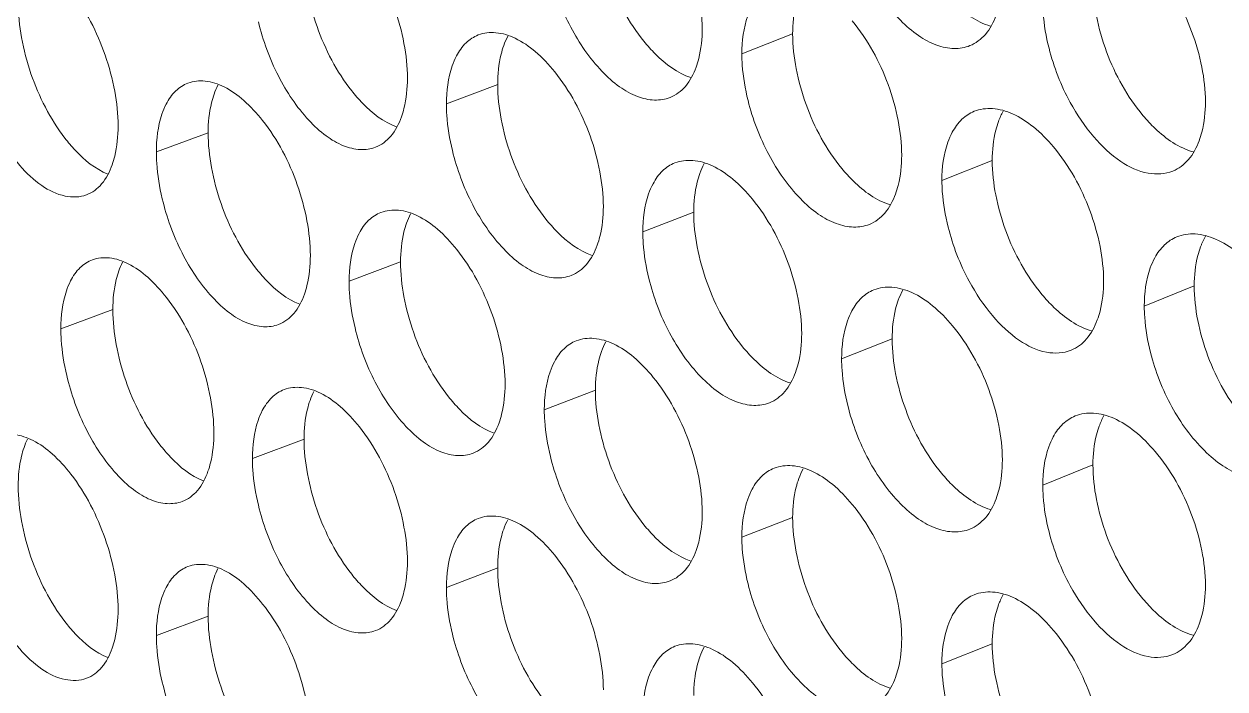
# Model space of a CAD drawing. Header units: millimetres. Extents: x 1177 to 4147, y 93 to 2194.
# Drawn here: x 2525.84 to 2545.42, y 1021.57 to 1032.4 of the extents above; entities that cross this region are included whole.
import ezdxf

# ---------------------------------------------------------------- set-up
doc = ezdxf.new("R2010")
doc.units = ezdxf.units.MM
doc.header["$LTSCALE"] = 0.1
doc.layers.get('0').update_dxf_attribs({"lineweight": 13})
doc.layers.add('标注', color=251, linetype='Continuous', lineweight=9)

# ---------------------------------------------------------------- blocks, each defined once
blk = doc.blocks.new('02')
at = {"layer": '标注'}
for p, q in [((4395.371, 1065.898), (4394.189, 1065.435)), ((4388.503, 1064.724), (4387.309, 1064.27)), ((4388.503, 1064.724), (4387.309, 1064.27)), ((4381.761, 1063.597), (4380.555, 1063.152)), ((4400.018, 1062.957), (4398.846, 1062.489)), ((4393.067, 1061.751), (4391.882, 1061.291)), ((4393.067, 1061.751), (4391.882, 1061.291)), ((4386.242, 1060.593), (4385.043, 1060.142)), ((4404.721, 1060.039), (4403.558, 1059.566)), ((4379.543, 1059.483), (4378.332, 1059.04)), ((4397.688, 1058.8), (4396.511, 1058.335)), ((4397.688, 1058.8), (4396.511, 1058.335)), ((4390.778, 1057.609), (4389.588, 1057.153)), ((4383.995, 1056.468), (4382.792, 1056.019)), ((4402.363, 1055.87), (4401.195, 1055.4)), ((4402.363, 1055.87), (4401.195, 1055.4)), ((4395.371, 1054.648), (4394.189, 1054.185)), ((4388.503, 1053.474), (4387.309, 1053.02)), ((4381.761, 1052.347), (4380.555, 1051.902)), ((4400.018, 1051.707), (4398.846, 1051.239))]:
    blk.add_line(p, q, dxfattribs=at)
for points, knots in [([(4393.265, 1066.027), (4393.265, 1066.297), (4393.201, 1066.857), (4392.899, 1067.944), (4392.483, 1068.717), (4392.126, 1069.157)], [0, 0, 0, 0, 0.239639, 0.496867, 1, 1, 1, 1]), ([(4390.778, 1068.859), (4390.778, 1068.589), (4390.841, 1068.029), (4391.139, 1066.942), (4391.552, 1066.168), (4391.908, 1065.727)], [0, 0, 0, 0, 0.239851, 0.497219, 1, 1, 1, 1]), ([(4396.654, 1068.5), (4396.764, 1068.063), (4397.079, 1067.24), (4397.694, 1066.365), (4398.271, 1065.858), (4398.697, 1065.626), (4399.116, 1065.536), (4399.384, 1065.579), (4399.5, 1065.626)], [0, 0, 0, 0, 0.305092, 0.590325, 0.714405, 0.822131, 0.915528, 1, 1, 1, 1]), ([(4386.401, 1064.868), (4386.401, 1065.138), (4386.339, 1065.699), (4386.043, 1066.786), (4385.635, 1067.562), (4385.283, 1068.005)], [0, 0, 0, 0, 0.239858, 0.497322, 1, 1, 1, 1]), ([(4386.401, 1064.868), (4386.401, 1065.138), (4386.339, 1065.699), (4386.043, 1066.786), (4385.635, 1067.562), (4385.283, 1068.005)], [0, 0, 0, 0, 0.239858, 0.497322, 1, 1, 1, 1]), ([(4383.995, 1067.718), (4383.995, 1067.447), (4384.056, 1066.886), (4384.349, 1065.798), (4384.753, 1065.021), (4385.104, 1064.578)], [0, 0, 0, 0, 0.240069, 0.497672, 1, 1, 1, 1]), ([(4383.995, 1067.718), (4383.995, 1067.447), (4384.056, 1066.886), (4384.349, 1065.798), (4384.753, 1065.021), (4385.104, 1064.578)], [0, 0, 0, 0, 0.240069, 0.497672, 1, 1, 1, 1]), ([(4404.982, 1064.318), (4404.982, 1064.588), (4404.917, 1065.148), (4404.605, 1066.233), (4404.176, 1067), (4403.809, 1067.434)], [0, 0, 0, 0, 0.239276, 0.49611, 1, 1, 1, 1]), ([(4389.73, 1067.317), (4389.837, 1066.881), (4390.144, 1066.06), (4390.745, 1065.181), (4391.31, 1064.669), (4391.727, 1064.433), (4392.138, 1064.336), (4392.402, 1064.376), (4392.516, 1064.42)], [0, 0, 0, 0, 0.306595, 0.592601, 0.716644, 0.823962, 0.916568, 1, 1, 1, 1]), ([(4402.363, 1067.12), (4402.363, 1066.851), (4402.427, 1066.29), (4402.736, 1065.205), (4403.162, 1064.436), (4403.527, 1064.002)], [0, 0, 0, 0, 0.239489, 0.496465, 1, 1, 1, 1]), ([(4379.664, 1063.757), (4379.664, 1064.027), (4379.603, 1064.588), (4379.312, 1065.677), (4378.913, 1066.455), (4378.566, 1066.902)], [0, 0, 0, 0, 0.240077, 0.497775, 1, 1, 1, 1]), ([(4398.838, 1066.926), (4398.925, 1066.821), (4399.245, 1066.471), (4399.652, 1066.176), (4399.979, 1066.08)], [0, 0, 0, 0, 0.285211, 1, 1, 1, 1]), ([(4377.338, 1066.623), (4377.338, 1066.353), (4377.398, 1065.791), (4377.685, 1064.702), (4378.082, 1063.923), (4378.426, 1063.475)], [0, 0, 0, 0, 0.240288, 0.498123, 1, 1, 1, 1]), ([(4394.429, 1066.556), (4394.389, 1066.481), (4394.237, 1066.126), (4394.189, 1065.734), (4394.189, 1065.435)], [0, 0, 0, 0, 0.22205, 1, 1, 1, 1]), ([(4395.513, 1066.801), (4395.489, 1066.735), (4395.401, 1066.442), (4395.371, 1066.133), (4395.371, 1065.898)], [0, 0, 0, 0, 0.229141, 1, 1, 1, 1]), ([(4401.195, 1066.65), (4401.195, 1066.563), (4401.209, 1066.198), (4401.272, 1065.836), (4401.34, 1065.566)], [0, 0, 0, 0, 0.237892, 1, 1, 1, 1]), ([(4399.5, 1065.626), (4399.637, 1065.681), (4399.901, 1065.883), (4400.05, 1066.172), (4400.109, 1066.332)], [0, 0, 0, 0, 0.464648, 1, 1, 1, 1]), ([(4382.93, 1066.183), (4383.035, 1065.747), (4383.336, 1064.927), (4383.922, 1064.045), (4384.475, 1063.529), (4384.884, 1063.288), (4385.287, 1063.186), (4385.546, 1063.221), (4385.658, 1063.263)], [0, 0, 0, 0, 0.308117, 0.594911, 0.718921, 0.825829, 0.917631, 1, 1, 1, 1]), ([(4382.93, 1066.183), (4383.035, 1065.747), (4383.336, 1064.927), (4383.922, 1064.045), (4384.475, 1063.529), (4384.884, 1063.288), (4385.287, 1063.186), (4385.546, 1063.221), (4385.658, 1063.263)], [0, 0, 0, 0, 0.308117, 0.594911, 0.718921, 0.825829, 0.917631, 1, 1, 1, 1]), ([(4393.122, 1065.125), (4393.146, 1065.191), (4393.234, 1065.483), (4393.265, 1065.792), (4393.265, 1066.027)], [0, 0, 0, 0, 0.229076, 1, 1, 1, 1]), ([(4397.91, 1063.077), (4397.91, 1063.347), (4397.846, 1063.907), (4397.54, 1064.993), (4397.119, 1065.764), (4396.757, 1066.201)], [0, 0, 0, 0, 0.239493, 0.496564, 1, 1, 1, 1]), ([(4388.052, 1065.875), (4387.946, 1065.834), (4387.74, 1065.699), (4387.602, 1065.498), (4387.543, 1065.387)], [0, 0, 0, 0, 0.473719, 1, 1, 1, 1]), ([(4388.052, 1065.875), (4387.946, 1065.834), (4387.74, 1065.699), (4387.602, 1065.498), (4387.543, 1065.387)], [0, 0, 0, 0, 0.473719, 1, 1, 1, 1]), ([(4389.831, 1065.018), (4389.694, 1065.187), (4389.417, 1065.483), (4388.952, 1065.807), (4388.485, 1065.956), (4388.181, 1065.924), (4388.052, 1065.875)], [0, 0, 0, 0, 0.31112, 0.578509, 0.803168, 1, 1, 1, 1]), ([(4389.831, 1065.018), (4389.694, 1065.187), (4389.417, 1065.483), (4388.952, 1065.807), (4388.485, 1065.956), (4388.181, 1065.924), (4388.052, 1065.875)], [0, 0, 0, 0, 0.31112, 0.578509, 0.803168, 1, 1, 1, 1]), ([(4391.908, 1065.727), (4391.992, 1065.625), (4392.298, 1065.28), (4392.687, 1064.986), (4393.002, 1064.883)], [0, 0, 0, 0, 0.285023, 1, 1, 1, 1]), ([(4395.371, 1065.898), (4395.371, 1065.628), (4395.434, 1065.067), (4395.736, 1063.981), (4396.155, 1063.209), (4396.515, 1062.771)], [0, 0, 0, 0, 0.239706, 0.496917, 1, 1, 1, 1]), ([(4388.643, 1065.626), (4388.62, 1065.56), (4388.533, 1065.267), (4388.503, 1064.959), (4388.503, 1064.724)], [0, 0, 0, 0, 0.228706, 1, 1, 1, 1]), ([(4388.643, 1065.626), (4388.62, 1065.56), (4388.533, 1065.267), (4388.503, 1064.959), (4388.503, 1064.724)], [0, 0, 0, 0, 0.228706, 1, 1, 1, 1]), ([(4394.189, 1065.435), (4394.189, 1065.348), (4394.203, 1064.983), (4394.265, 1064.621), (4394.332, 1064.35)], [0, 0, 0, 0, 0.237814, 1, 1, 1, 1]), ([(4401.34, 1065.566), (4401.396, 1065.347), (4401.535, 1064.915), (4401.862, 1064.21), (4402.332, 1063.515), (4402.943, 1062.928), (4403.596, 1062.612), (4404.046, 1062.635), (4404.224, 1062.707)], [0, 0, 0, 0, 0.152387, 0.304947, 0.522872, 0.714293, 0.870269, 1, 1, 1, 1]), ([(4387.543, 1065.387), (4387.504, 1065.312), (4387.355, 1064.958), (4387.309, 1064.567), (4387.309, 1064.27)], [0, 0, 0, 0, 0.221445, 1, 1, 1, 1]), ([(4387.543, 1065.387), (4387.504, 1065.312), (4387.355, 1064.958), (4387.309, 1064.567), (4387.309, 1064.27)], [0, 0, 0, 0, 0.221445, 1, 1, 1, 1]), ([(4376.259, 1065.096), (4376.391, 1064.532), (4376.708, 1063.728), (4377.334, 1062.849), (4377.698, 1062.501), (4377.889, 1062.37)], [0, 0, 0, 0, 0.537696, 0.785444, 1, 1, 1, 1]), ([(4386.261, 1063.967), (4386.285, 1064.032), (4386.371, 1064.325), (4386.401, 1064.633), (4386.401, 1064.868)], [0, 0, 0, 0, 0.228642, 1, 1, 1, 1]), ([(4386.261, 1063.967), (4386.285, 1064.032), (4386.371, 1064.325), (4386.401, 1064.633), (4386.401, 1064.868)], [0, 0, 0, 0, 0.228642, 1, 1, 1, 1]), ([(4390.963, 1061.885), (4390.963, 1062.155), (4390.9, 1062.716), (4390.6, 1063.803), (4390.186, 1064.577), (4389.831, 1065.018)], [0, 0, 0, 0, 0.239711, 0.497019, 1, 1, 1, 1]), ([(4390.963, 1061.885), (4390.963, 1062.155), (4390.9, 1062.716), (4390.6, 1063.803), (4390.186, 1064.577), (4389.831, 1065.018)], [0, 0, 0, 0, 0.239711, 0.497019, 1, 1, 1, 1]), ([(4392.516, 1064.42), (4392.653, 1064.473), (4392.917, 1064.675), (4393.064, 1064.965), (4393.122, 1065.125)], [0, 0, 0, 0, 0.462617, 1, 1, 1, 1]), ([(4381.292, 1064.755), (4381.185, 1064.715), (4380.978, 1064.58), (4380.841, 1064.377), (4380.783, 1064.264)], [0, 0, 0, 0, 0.471808, 1, 1, 1, 1]), ([(4383.03, 1063.882), (4382.897, 1064.051), (4382.626, 1064.348), (4382.173, 1064.674), (4381.717, 1064.829), (4381.417, 1064.801), (4381.292, 1064.755)], [0, 0, 0, 0, 0.312757, 0.580674, 0.804664, 1, 1, 1, 1]), ([(4385.104, 1064.578), (4385.183, 1064.477), (4385.477, 1064.138), (4385.846, 1063.845), (4386.149, 1063.735)], [0, 0, 0, 0, 0.284751, 1, 1, 1, 1]), ([(4385.104, 1064.578), (4385.183, 1064.477), (4385.477, 1064.138), (4385.846, 1063.845), (4386.149, 1063.735)], [0, 0, 0, 0, 0.284751, 1, 1, 1, 1]), ([(4388.503, 1064.724), (4388.503, 1064.453), (4388.565, 1063.893), (4388.862, 1062.805), (4389.272, 1062.03), (4389.626, 1061.589)], [0, 0, 0, 0, 0.239923, 0.49737, 1, 1, 1, 1]), ([(4388.503, 1064.724), (4388.503, 1064.453), (4388.565, 1063.893), (4388.862, 1062.805), (4389.272, 1062.03), (4389.626, 1061.589)], [0, 0, 0, 0, 0.239923, 0.49737, 1, 1, 1, 1]), ([(4381.899, 1064.499), (4381.876, 1064.433), (4381.79, 1064.14), (4381.761, 1063.833), (4381.761, 1063.597)], [0, 0, 0, 0, 0.228275, 1, 1, 1, 1]), ([(4394.332, 1064.35), (4394.441, 1063.914), (4394.754, 1063.091), (4395.363, 1062.215), (4395.936, 1061.707), (4396.36, 1061.473), (4396.776, 1061.381), (4397.043, 1061.423), (4397.158, 1061.468)], [0, 0, 0, 0, 0.305591, 0.59108, 0.715148, 0.822737, 0.915872, 1, 1, 1, 1]), ([(4404.835, 1063.414), (4404.86, 1063.48), (4404.951, 1063.773), (4404.982, 1064.082), (4404.982, 1064.318)], [0, 0, 0, 0, 0.229806, 1, 1, 1, 1]), ([(4380.783, 1064.264), (4380.745, 1064.19), (4380.599, 1063.836), (4380.555, 1063.448), (4380.555, 1063.152)], [0, 0, 0, 0, 0.220876, 1, 1, 1, 1]), ([(4387.309, 1064.27), (4387.309, 1064.183), (4387.322, 1063.817), (4387.383, 1063.454), (4387.449, 1063.184)], [0, 0, 0, 0, 0.237738, 1, 1, 1, 1]), ([(4387.309, 1064.27), (4387.309, 1064.183), (4387.322, 1063.817), (4387.383, 1063.454), (4387.449, 1063.184)], [0, 0, 0, 0, 0.237738, 1, 1, 1, 1]), ([(4399.599, 1064.098), (4399.493, 1064.056), (4399.289, 1063.921), (4399.149, 1063.722), (4399.089, 1063.613)], [0, 0, 0, 0, 0.476586, 1, 1, 1, 1]), ([(4401.444, 1063.268), (4401.302, 1063.437), (4401.013, 1063.733), (4400.53, 1064.051), (4400.045, 1064.192), (4399.731, 1064.151), (4399.599, 1064.098)], [0, 0, 0, 0, 0.3085, 0.575059, 0.800797, 1, 1, 1, 1]), ([(4379.527, 1062.856), (4379.55, 1062.922), (4379.635, 1063.214), (4379.664, 1063.522), (4379.664, 1063.757)], [0, 0, 0, 0, 0.22821, 1, 1, 1, 1]), ([(4384.141, 1060.742), (4384.141, 1061.012), (4384.079, 1061.573), (4383.785, 1062.661), (4383.38, 1063.438), (4383.03, 1063.882)], [0, 0, 0, 0, 0.239931, 0.497473, 1, 1, 1, 1]), ([(4385.658, 1063.263), (4385.795, 1063.314), (4386.059, 1063.516), (4386.204, 1063.806), (4386.261, 1063.967)], [0, 0, 0, 0, 0.460494, 1, 1, 1, 1]), ([(4385.658, 1063.263), (4385.795, 1063.314), (4386.059, 1063.516), (4386.204, 1063.806), (4386.261, 1063.967)], [0, 0, 0, 0, 0.460494, 1, 1, 1, 1]), ([(4400.163, 1063.861), (4400.139, 1063.795), (4400.049, 1063.502), (4400.018, 1063.193), (4400.018, 1062.957)], [0, 0, 0, 0, 0.229432, 1, 1, 1, 1]), ([(4403.527, 1064.002), (4403.617, 1063.896), (4403.945, 1063.542), (4404.365, 1063.247), (4404.7, 1063.156)], [0, 0, 0, 0, 0.285293, 1, 1, 1, 1]), ([(4378.426, 1063.475), (4378.502, 1063.377), (4378.782, 1063.044), (4379.133, 1062.754), (4379.423, 1062.637)], [0, 0, 0, 0, 0.28439, 1, 1, 1, 1]), ([(4381.761, 1063.597), (4381.761, 1063.327), (4381.822, 1062.766), (4382.113, 1061.678), (4382.515, 1060.9), (4382.864, 1060.455)], [0, 0, 0, 0, 0.240142, 0.497822, 1, 1, 1, 1]), ([(4399.089, 1063.613), (4399.048, 1063.537), (4398.894, 1063.183), (4398.846, 1062.789), (4398.846, 1062.489)], [0, 0, 0, 0, 0.222471, 1, 1, 1, 1]), ([(4387.449, 1063.184), (4387.555, 1062.748), (4387.861, 1061.927), (4388.457, 1061.047), (4389.018, 1060.534), (4389.432, 1060.296), (4389.841, 1060.197), (4390.103, 1060.235), (4390.216, 1060.279)], [0, 0, 0, 0, 0.307101, 0.593368, 0.717399, 0.82458, 0.91692, 1, 1, 1, 1]), ([(4387.449, 1063.184), (4387.555, 1062.748), (4387.861, 1061.927), (4388.457, 1061.047), (4389.018, 1060.534), (4389.432, 1060.296), (4389.841, 1060.197), (4390.103, 1060.235), (4390.216, 1060.279)], [0, 0, 0, 0, 0.307101, 0.593368, 0.717399, 0.82458, 0.91692, 1, 1, 1, 1]), ([(4402.611, 1060.149), (4402.611, 1060.418), (4402.546, 1060.979), (4402.236, 1062.064), (4401.81, 1062.833), (4401.444, 1063.268)], [0, 0, 0, 0, 0.239348, 0.496261, 1, 1, 1, 1]), ([(4404.224, 1062.707), (4404.362, 1062.763), (4404.626, 1062.966), (4404.776, 1063.255), (4404.835, 1063.414)], [0, 0, 0, 0, 0.465952, 1, 1, 1, 1]), ([(4380.555, 1063.152), (4380.555, 1063.065), (4380.568, 1062.699), (4380.628, 1062.336), (4380.692, 1062.065)], [0, 0, 0, 0, 0.237664, 1, 1, 1, 1]), ([(4392.629, 1062.898), (4392.524, 1062.857), (4392.318, 1062.721), (4392.179, 1062.522), (4392.12, 1062.411)], [0, 0, 0, 0, 0.474911, 1, 1, 1, 1]), ([(4392.629, 1062.898), (4392.524, 1062.857), (4392.318, 1062.721), (4392.179, 1062.522), (4392.12, 1062.411)], [0, 0, 0, 0, 0.474911, 1, 1, 1, 1]), ([(4394.434, 1062.051), (4394.296, 1062.22), (4394.014, 1062.517), (4393.542, 1062.838), (4393.068, 1062.984), (4392.759, 1062.949), (4392.629, 1062.898)], [0, 0, 0, 0, 0.310056, 0.577106, 0.802202, 1, 1, 1, 1]), ([(4394.434, 1062.051), (4394.296, 1062.22), (4394.014, 1062.517), (4393.542, 1062.838), (4393.068, 1062.984), (4392.759, 1062.949), (4392.629, 1062.898)], [0, 0, 0, 0, 0.310056, 0.577106, 0.802202, 1, 1, 1, 1]), ([(4397.766, 1062.174), (4397.79, 1062.24), (4397.88, 1062.533), (4397.91, 1062.841), (4397.91, 1063.077)], [0, 0, 0, 0, 0.229368, 1, 1, 1, 1]), ([(4400.018, 1062.957), (4400.018, 1062.687), (4400.082, 1062.127), (4400.389, 1061.041), (4400.812, 1060.271), (4401.176, 1059.836)], [0, 0, 0, 0, 0.239561, 0.496616, 1, 1, 1, 1]), ([(4378.928, 1062.154), (4379.064, 1062.204), (4379.328, 1062.405), (4379.47, 1062.695), (4379.527, 1062.856)], [0, 0, 0, 0, 0.458276, 1, 1, 1, 1]), ([(4393.209, 1062.654), (4393.186, 1062.588), (4393.098, 1062.295), (4393.067, 1061.986), (4393.067, 1061.751)], [0, 0, 0, 0, 0.228996, 1, 1, 1, 1]), ([(4393.209, 1062.654), (4393.186, 1062.588), (4393.098, 1062.295), (4393.067, 1061.986), (4393.067, 1061.751)], [0, 0, 0, 0, 0.228996, 1, 1, 1, 1]), ([(4396.515, 1062.771), (4396.6, 1062.667), (4396.916, 1062.318), (4397.317, 1062.024), (4397.64, 1061.925)], [0, 0, 0, 0, 0.285157, 1, 1, 1, 1]), ([(4377.889, 1062.37), (4378.053, 1062.258), (4378.387, 1062.089), (4378.773, 1062.097), (4378.928, 1062.154)], [0, 0, 0, 0, 0.54679, 1, 1, 1, 1]), ([(4392.12, 1062.411), (4392.08, 1062.336), (4391.929, 1061.981), (4391.882, 1061.59), (4391.882, 1061.291)], [0, 0, 0, 0, 0.221845, 1, 1, 1, 1]), ([(4392.12, 1062.411), (4392.08, 1062.336), (4391.929, 1061.981), (4391.882, 1061.59), (4391.882, 1061.291)], [0, 0, 0, 0, 0.221845, 1, 1, 1, 1]), ([(4398.846, 1062.489), (4398.846, 1062.403), (4398.86, 1062.038), (4398.923, 1061.675), (4398.991, 1061.405)], [0, 0, 0, 0, 0.237866, 1, 1, 1, 1]), ([(4380.692, 1062.065), (4380.796, 1061.63), (4381.094, 1060.81), (4381.677, 1059.927), (4382.226, 1059.409), (4382.631, 1059.167), (4383.031, 1059.063), (4383.289, 1059.096), (4383.401, 1059.138)], [0, 0, 0, 0, 0.308628, 0.595689, 0.719688, 0.826459, 0.91799, 1, 1, 1, 1]), ([(4397.158, 1061.468), (4397.295, 1061.523), (4397.559, 1061.725), (4397.707, 1062.014), (4397.766, 1062.174)], [0, 0, 0, 0, 0.463981, 1, 1, 1, 1]), ([(4387.549, 1060.884), (4387.414, 1061.053), (4387.139, 1061.349), (4386.678, 1061.674), (4386.215, 1061.825), (4385.912, 1061.794), (4385.785, 1061.746)], [0, 0, 0, 0, 0.31166, 0.579222, 0.803661, 1, 1, 1, 1]), ([(4390.821, 1060.983), (4390.845, 1061.049), (4390.933, 1061.342), (4390.963, 1061.65), (4390.963, 1061.885)], [0, 0, 0, 0, 0.228931, 1, 1, 1, 1]), ([(4390.821, 1060.983), (4390.845, 1061.049), (4390.933, 1061.342), (4390.963, 1061.65), (4390.963, 1061.885)], [0, 0, 0, 0, 0.228931, 1, 1, 1, 1]), ([(4395.581, 1058.924), (4395.581, 1059.194), (4395.517, 1059.754), (4395.213, 1060.841), (4394.794, 1061.613), (4394.434, 1062.051)], [0, 0, 0, 0, 0.239566, 0.496716, 1, 1, 1, 1]), ([(4395.581, 1058.924), (4395.581, 1059.194), (4395.517, 1059.754), (4395.213, 1060.841), (4394.794, 1061.613), (4394.434, 1062.051)], [0, 0, 0, 0, 0.239566, 0.496716, 1, 1, 1, 1]), ([(4385.785, 1061.746), (4385.679, 1061.706), (4385.472, 1061.571), (4385.334, 1061.369), (4385.276, 1061.257)], [0, 0, 0, 0, 0.473099, 1, 1, 1, 1]), ([(4386.381, 1061.495), (4386.358, 1061.429), (4386.271, 1061.136), (4386.242, 1060.828), (4386.242, 1060.593)], [0, 0, 0, 0, 0.228562, 1, 1, 1, 1]), ([(4389.626, 1061.589), (4389.708, 1061.487), (4390.01, 1061.144), (4390.393, 1060.85), (4390.703, 1060.744)], [0, 0, 0, 0, 0.284942, 1, 1, 1, 1]), ([(4389.626, 1061.589), (4389.708, 1061.487), (4390.01, 1061.144), (4390.393, 1060.85), (4390.703, 1060.744)], [0, 0, 0, 0, 0.284942, 1, 1, 1, 1]), ([(4393.067, 1061.751), (4393.067, 1061.481), (4393.13, 1060.92), (4393.431, 1059.833), (4393.846, 1059.06), (4394.205, 1058.621)], [0, 0, 0, 0, 0.239778, 0.497068, 1, 1, 1, 1]), ([(4393.067, 1061.751), (4393.067, 1061.481), (4393.13, 1060.92), (4393.431, 1059.833), (4393.846, 1059.06), (4394.205, 1058.621)], [0, 0, 0, 0, 0.239778, 0.497068, 1, 1, 1, 1]), ([(4385.276, 1061.257), (4385.237, 1061.182), (4385.089, 1060.829), (4385.043, 1060.439), (4385.043, 1060.142)], [0, 0, 0, 0, 0.221251, 1, 1, 1, 1]), ([(4391.882, 1061.291), (4391.882, 1061.204), (4391.896, 1060.839), (4391.957, 1060.476), (4392.024, 1060.206)], [0, 0, 0, 0, 0.237788, 1, 1, 1, 1]), ([(4391.882, 1061.291), (4391.882, 1061.204), (4391.896, 1060.839), (4391.957, 1060.476), (4392.024, 1060.206)], [0, 0, 0, 0, 0.237788, 1, 1, 1, 1]), ([(4398.991, 1061.405), (4399.046, 1061.186), (4399.183, 1060.755), (4399.508, 1060.049), (4399.975, 1059.354), (4400.581, 1058.766), (4401.229, 1058.447), (4401.678, 1058.467), (4401.855, 1058.539)], [0, 0, 0, 0, 0.152652, 0.305439, 0.523584, 0.715027, 0.870754, 1, 1, 1, 1]), ([(4406.187, 1060.356), (4406.042, 1060.525), (4405.748, 1060.821), (4405.257, 1061.138), (4404.765, 1061.274), (4404.448, 1061.231), (4404.314, 1061.176)], [0, 0, 0, 0, 0.307488, 0.573733, 0.799889, 1, 1, 1, 1]), ([(4390.216, 1060.279), (4390.353, 1060.331), (4390.617, 1060.533), (4390.763, 1060.823), (4390.821, 1060.983)], [0, 0, 0, 0, 0.46192, 1, 1, 1, 1]), ([(4390.216, 1060.279), (4390.353, 1060.331), (4390.617, 1060.533), (4390.763, 1060.823), (4390.821, 1060.983)], [0, 0, 0, 0, 0.46192, 1, 1, 1, 1]), ([(4404.314, 1061.176), (4404.209, 1061.133), (4404.005, 1060.997), (4403.864, 1060.8), (4403.804, 1060.691)], [0, 0, 0, 0, 0.477633, 1, 1, 1, 1]), ([(4404.868, 1060.944), (4404.843, 1060.878), (4404.753, 1060.584), (4404.721, 1060.275), (4404.721, 1060.039)], [0, 0, 0, 0, 0.229724, 1, 1, 1, 1]), ([(4404.982, 1061.19), (4404.948, 1061.132), (4404.909, 1061.05), (4404.876, 1060.966), (4404.868, 1060.944)], [0, 0, 0, 0, 0.741798, 1, 1, 1, 1]), ([(4380.791, 1059.765), (4380.659, 1059.933), (4380.391, 1060.23), (4379.941, 1060.558), (4379.489, 1060.714), (4379.191, 1060.688), (4379.066, 1060.642)], [0, 0, 0, 0, 0.313314, 0.581411, 0.805175, 1, 1, 1, 1]), ([(4384.002, 1059.841), (4384.025, 1059.907), (4384.112, 1060.199), (4384.141, 1060.507), (4384.141, 1060.742)], [0, 0, 0, 0, 0.228498, 1, 1, 1, 1]), ([(4388.675, 1057.749), (4388.675, 1058.019), (4388.612, 1058.58), (4388.314, 1059.667), (4387.903, 1060.442), (4387.549, 1060.884)], [0, 0, 0, 0, 0.239784, 0.49717, 1, 1, 1, 1]), ([(4403.804, 1060.691), (4403.763, 1060.615), (4403.607, 1060.26), (4403.558, 1059.866), (4403.558, 1059.566)], [0, 0, 0, 0, 0.222904, 1, 1, 1, 1]), ([(4379.066, 1060.642), (4378.96, 1060.603), (4378.752, 1060.467), (4378.616, 1060.264), (4378.558, 1060.151)], [0, 0, 0, 0, 0.471136, 1, 1, 1, 1]), ([(4379.679, 1060.383), (4379.656, 1060.318), (4379.571, 1060.025), (4379.543, 1059.718), (4379.543, 1059.483)], [0, 0, 0, 0, 0.228131, 1, 1, 1, 1]), ([(4382.864, 1060.455), (4382.942, 1060.355), (4383.231, 1060.018), (4383.595, 1059.726), (4383.893, 1059.613)], [0, 0, 0, 0, 0.284641, 1, 1, 1, 1]), ([(4386.242, 1060.593), (4386.242, 1060.323), (4386.303, 1059.762), (4386.598, 1058.674), (4387.006, 1057.898), (4387.358, 1057.456)], [0, 0, 0, 0, 0.239996, 0.497521, 1, 1, 1, 1]), ([(4378.558, 1060.151), (4378.52, 1060.076), (4378.376, 1059.723), (4378.332, 1059.336), (4378.332, 1059.04)], [0, 0, 0, 0, 0.220694, 1, 1, 1, 1]), ([(4385.043, 1060.142), (4385.043, 1060.055), (4385.057, 1059.689), (4385.117, 1059.326), (4385.183, 1059.056)], [0, 0, 0, 0, 0.237713, 1, 1, 1, 1]), ([(4392.024, 1060.206), (4392.132, 1059.77), (4392.442, 1058.948), (4393.047, 1058.07), (4393.616, 1057.56), (4394.037, 1057.325), (4394.45, 1057.231), (4394.715, 1057.271), (4394.83, 1057.316)], [0, 0, 0, 0, 0.306092, 0.591839, 0.715894, 0.823347, 0.916219, 1, 1, 1, 1]), ([(4392.024, 1060.206), (4392.132, 1059.77), (4392.442, 1058.948), (4393.047, 1058.07), (4393.616, 1057.56), (4394.037, 1057.325), (4394.45, 1057.231), (4394.715, 1057.271), (4394.83, 1057.316)], [0, 0, 0, 0, 0.306092, 0.591839, 0.715894, 0.823347, 0.916219, 1, 1, 1, 1]), ([(4402.465, 1059.245), (4402.49, 1059.311), (4402.58, 1059.604), (4402.611, 1059.913), (4402.611, 1060.149)], [0, 0, 0, 0, 0.22966, 1, 1, 1, 1]), ([(4383.401, 1059.138), (4383.537, 1059.189), (4383.801, 1059.39), (4383.945, 1059.68), (4384.002, 1059.841)], [0, 0, 0, 0, 0.459766, 1, 1, 1, 1]), ([(4397.262, 1059.943), (4397.156, 1059.901), (4396.951, 1059.765), (4396.812, 1059.567), (4396.752, 1059.457)], [0, 0, 0, 0, 0.476042, 1, 1, 1, 1]), ([(4397.262, 1059.943), (4397.156, 1059.901), (4396.951, 1059.765), (4396.812, 1059.567), (4396.752, 1059.457)], [0, 0, 0, 0, 0.476042, 1, 1, 1, 1]), ([(4399.094, 1059.107), (4398.953, 1059.276), (4398.666, 1059.572), (4398.186, 1059.892), (4397.705, 1060.034), (4397.394, 1059.995), (4397.262, 1059.943)], [0, 0, 0, 0, 0.309013, 0.575734, 0.801259, 1, 1, 1, 1]), ([(4399.094, 1059.107), (4398.953, 1059.276), (4398.666, 1059.572), (4398.186, 1059.892), (4397.705, 1060.034), (4397.394, 1059.995), (4397.262, 1059.943)], [0, 0, 0, 0, 0.309013, 0.575734, 0.801259, 1, 1, 1, 1]), ([(4401.176, 1059.836), (4401.264, 1059.731), (4401.588, 1059.378), (4402.002, 1059.084), (4402.333, 1058.99)], [0, 0, 0, 0, 0.285256, 1, 1, 1, 1]), ([(4404.721, 1060.039), (4404.721, 1059.769), (4404.786, 1059.209), (4405.096, 1058.124), (4405.525, 1057.356), (4405.893, 1056.923)], [0, 0, 0, 0, 0.239417, 0.496314, 1, 1, 1, 1]), ([(4381.895, 1056.622), (4381.895, 1056.892), (4381.834, 1057.453), (4381.542, 1058.541), (4381.139, 1059.319), (4380.791, 1059.765)], [0, 0, 0, 0, 0.240004, 0.497624, 1, 1, 1, 1]), ([(4397.831, 1059.703), (4397.807, 1059.637), (4397.718, 1059.344), (4397.688, 1059.035), (4397.688, 1058.8)], [0, 0, 0, 0, 0.229286, 1, 1, 1, 1]), ([(4397.831, 1059.703), (4397.807, 1059.637), (4397.718, 1059.344), (4397.688, 1059.035), (4397.688, 1058.8)], [0, 0, 0, 0, 0.229286, 1, 1, 1, 1]), ([(4403.558, 1059.566), (4403.558, 1059.479), (4403.572, 1059.114), (4403.635, 1058.752), (4403.704, 1058.482)], [0, 0, 0, 0, 0.237919, 1, 1, 1, 1]), ([(4379.543, 1059.483), (4379.543, 1059.212), (4379.603, 1058.651), (4379.892, 1057.562), (4380.291, 1056.784), (4380.638, 1056.338)], [0, 0, 0, 0, 0.240215, 0.497973, 1, 1, 1, 1]), ([(4396.752, 1059.457), (4396.712, 1059.381), (4396.559, 1059.027), (4396.511, 1058.634), (4396.511, 1058.335)], [0, 0, 0, 0, 0.222259, 1, 1, 1, 1]), ([(4396.752, 1059.457), (4396.712, 1059.381), (4396.559, 1059.027), (4396.511, 1058.634), (4396.511, 1058.335)], [0, 0, 0, 0, 0.222259, 1, 1, 1, 1]), ([(4378.332, 1059.04), (4378.332, 1058.953), (4378.345, 1058.587), (4378.404, 1058.224), (4378.468, 1057.953)], [0, 0, 0, 0, 0.23764, 1, 1, 1, 1]), ([(4385.183, 1059.056), (4385.288, 1058.62), (4385.591, 1057.799), (4386.183, 1056.918), (4386.74, 1056.404), (4387.151, 1056.164), (4387.557, 1056.064), (4387.818, 1056.1), (4387.93, 1056.143)], [0, 0, 0, 0, 0.307608, 0.594138, 0.718158, 0.825202, 0.917274, 1, 1, 1, 1]), ([(4400.254, 1055.985), (4400.254, 1056.255), (4400.189, 1056.815), (4399.882, 1057.901), (4399.457, 1058.671), (4399.094, 1059.107)], [0, 0, 0, 0, 0.239421, 0.496413, 1, 1, 1, 1]), ([(4400.254, 1055.985), (4400.254, 1056.255), (4400.189, 1056.815), (4399.882, 1057.901), (4399.457, 1058.671), (4399.094, 1059.107)], [0, 0, 0, 0, 0.239421, 0.496413, 1, 1, 1, 1]), ([(4401.855, 1058.539), (4401.992, 1058.594), (4402.256, 1058.797), (4402.406, 1059.086), (4402.465, 1059.245)], [0, 0, 0, 0, 0.465305, 1, 1, 1, 1]), ([(4390.334, 1058.759), (4390.228, 1058.718), (4390.022, 1058.582), (4389.883, 1058.382), (4389.824, 1058.271)], [0, 0, 0, 0, 0.474323, 1, 1, 1, 1]), ([(4392.126, 1057.907), (4391.988, 1058.076), (4391.708, 1058.372), (4391.24, 1058.695), (4390.769, 1058.842), (4390.463, 1058.808), (4390.334, 1058.759)], [0, 0, 0, 0, 0.310585, 0.577804, 0.802682, 1, 1, 1, 1]), ([(4395.437, 1058.022), (4395.461, 1058.087), (4395.55, 1058.38), (4395.581, 1058.689), (4395.581, 1058.924)], [0, 0, 0, 0, 0.229222, 1, 1, 1, 1]), ([(4395.437, 1058.022), (4395.461, 1058.087), (4395.55, 1058.38), (4395.581, 1058.689), (4395.581, 1058.924)], [0, 0, 0, 0, 0.229222, 1, 1, 1, 1]), ([(4397.688, 1058.8), (4397.688, 1058.53), (4397.751, 1057.969), (4398.056, 1056.883), (4398.477, 1056.112), (4398.838, 1055.676)], [0, 0, 0, 0, 0.239633, 0.496767, 1, 1, 1, 1]), ([(4397.688, 1058.8), (4397.688, 1058.53), (4397.751, 1057.969), (4398.056, 1056.883), (4398.477, 1056.112), (4398.838, 1055.676)], [0, 0, 0, 0, 0.239633, 0.496767, 1, 1, 1, 1]), ([(4390.919, 1058.512), (4390.896, 1058.446), (4390.808, 1058.153), (4390.778, 1057.845), (4390.778, 1057.609)], [0, 0, 0, 0, 0.228851, 1, 1, 1, 1]), ([(4394.205, 1058.621), (4394.289, 1058.518), (4394.6, 1058.171), (4394.995, 1057.877), (4395.314, 1057.776)], [0, 0, 0, 0, 0.285095, 1, 1, 1, 1]), ([(4394.205, 1058.621), (4394.289, 1058.518), (4394.6, 1058.171), (4394.995, 1057.877), (4395.314, 1057.776)], [0, 0, 0, 0, 0.285095, 1, 1, 1, 1]), ([(4403.704, 1058.482), (4403.816, 1058.044), (4404.139, 1057.22), (4404.767, 1056.348), (4405.356, 1055.847), (4405.791, 1055.62), (4406.218, 1055.535), (4406.49, 1055.583), (4406.608, 1055.631)], [0, 0, 0, 0, 0.303606, 0.588083, 0.712204, 0.820335, 0.914512, 1, 1, 1, 1]), ([(4389.824, 1058.271), (4389.785, 1058.196), (4389.635, 1057.842), (4389.588, 1057.451), (4389.588, 1057.153)], [0, 0, 0, 0, 0.221643, 1, 1, 1, 1]), ([(4396.511, 1058.335), (4396.511, 1058.248), (4396.525, 1057.883), (4396.587, 1057.52), (4396.654, 1057.25)], [0, 0, 0, 0, 0.23784, 1, 1, 1, 1]), ([(4396.511, 1058.335), (4396.511, 1058.248), (4396.525, 1057.883), (4396.587, 1057.52), (4396.654, 1057.25)], [0, 0, 0, 0, 0.23784, 1, 1, 1, 1]), ([(4378.468, 1057.953), (4378.572, 1057.518), (4378.867, 1056.698), (4379.445, 1055.815), (4379.99, 1055.295), (4380.392, 1055.051), (4380.79, 1054.945), (4381.046, 1054.978), (4381.157, 1055.019)], [0, 0, 0, 0, 0.309142, 0.59647, 0.720459, 0.827093, 0.918352, 1, 1, 1, 1]), ([(4393.265, 1054.777), (4393.265, 1055.047), (4393.201, 1055.607), (4392.899, 1056.694), (4392.483, 1057.467), (4392.126, 1057.907)], [0, 0, 0, 0, 0.239639, 0.496867, 1, 1, 1, 1]), ([(4394.83, 1057.316), (4394.967, 1057.37), (4395.231, 1057.572), (4395.379, 1057.862), (4395.437, 1058.022)], [0, 0, 0, 0, 0.463304, 1, 1, 1, 1]), ([(4394.83, 1057.316), (4394.967, 1057.37), (4395.231, 1057.572), (4395.379, 1057.862), (4395.437, 1058.022)], [0, 0, 0, 0, 0.463304, 1, 1, 1, 1]), ([(4383.531, 1057.623), (4383.425, 1057.583), (4383.218, 1057.447), (4383.08, 1057.245), (4383.022, 1057.133)], [0, 0, 0, 0, 0.472462, 1, 1, 1, 1]), ([(4385.283, 1056.755), (4385.148, 1056.924), (4384.876, 1057.221), (4384.419, 1057.547), (4383.959, 1057.699), (4383.658, 1057.67), (4383.531, 1057.623)], [0, 0, 0, 0, 0.312206, 0.579944, 0.804159, 1, 1, 1, 1]), ([(4388.534, 1056.847), (4388.558, 1056.913), (4388.645, 1057.206), (4388.675, 1057.514), (4388.675, 1057.749)], [0, 0, 0, 0, 0.228786, 1, 1, 1, 1]), ([(4390.778, 1057.609), (4390.778, 1057.339), (4390.841, 1056.779), (4391.139, 1055.692), (4391.552, 1054.918), (4391.908, 1054.477)], [0, 0, 0, 0, 0.239851, 0.497219, 1, 1, 1, 1]), ([(4384.133, 1057.369), (4384.11, 1057.303), (4384.024, 1057.01), (4383.995, 1056.703), (4383.995, 1056.468)], [0, 0, 0, 0, 0.228418, 1, 1, 1, 1]), ([(4387.358, 1057.456), (4387.439, 1057.354), (4387.737, 1057.013), (4388.112, 1056.72), (4388.419, 1056.612)], [0, 0, 0, 0, 0.284851, 1, 1, 1, 1]), ([(4383.022, 1057.133), (4382.983, 1057.058), (4382.837, 1056.705), (4382.792, 1056.316), (4382.792, 1056.019)], [0, 0, 0, 0, 0.221061, 1, 1, 1, 1]), ([(4389.588, 1057.153), (4389.588, 1057.066), (4389.602, 1056.701), (4389.663, 1056.338), (4389.73, 1056.067)], [0, 0, 0, 0, 0.237763, 1, 1, 1, 1]), ([(4396.654, 1057.25), (4396.764, 1056.813), (4397.079, 1055.99), (4397.694, 1055.115), (4398.271, 1054.608), (4398.697, 1054.376), (4399.116, 1054.286), (4399.384, 1054.329), (4399.5, 1054.376)], [0, 0, 0, 0, 0.305092, 0.590325, 0.714405, 0.822131, 0.915528, 1, 1, 1, 1]), ([(4396.654, 1057.25), (4396.764, 1056.813), (4397.079, 1055.99), (4397.694, 1055.115), (4398.271, 1054.608), (4398.697, 1054.376), (4399.116, 1054.286), (4399.384, 1054.329), (4399.5, 1054.376)], [0, 0, 0, 0, 0.305092, 0.590325, 0.714405, 0.822131, 0.915528, 1, 1, 1, 1]), ([(4403.809, 1056.184), (4403.666, 1056.353), (4403.374, 1056.649), (4402.886, 1056.967), (4402.398, 1057.105), (4402.083, 1057.063), (4401.95, 1057.009)], [0, 0, 0, 0, 0.307992, 0.574392, 0.80034, 1, 1, 1, 1]), ([(4403.809, 1056.184), (4403.666, 1056.353), (4403.374, 1056.649), (4402.886, 1056.967), (4402.398, 1057.105), (4402.083, 1057.063), (4401.95, 1057.009)], [0, 0, 0, 0, 0.307992, 0.574392, 0.80034, 1, 1, 1, 1]), ([(4386.401, 1053.618), (4386.401, 1053.888), (4386.339, 1054.449), (4386.043, 1055.536), (4385.635, 1056.312), (4385.283, 1056.755)], [0, 0, 0, 0, 0.239858, 0.497322, 1, 1, 1, 1]), ([(4387.93, 1056.143), (4388.067, 1056.195), (4388.331, 1056.397), (4388.476, 1056.687), (4388.534, 1056.847)], [0, 0, 0, 0, 0.461212, 1, 1, 1, 1]), ([(4401.95, 1057.009), (4401.844, 1056.967), (4401.64, 1056.831), (4401.499, 1056.634), (4401.44, 1056.524)], [0, 0, 0, 0, 0.477116, 1, 1, 1, 1]), ([(4401.95, 1057.009), (4401.844, 1056.967), (4401.64, 1056.831), (4401.499, 1056.634), (4401.44, 1056.524)], [0, 0, 0, 0, 0.477116, 1, 1, 1, 1]), ([(4402.508, 1056.775), (4402.484, 1056.709), (4402.394, 1056.416), (4402.363, 1056.106), (4402.363, 1055.87)], [0, 0, 0, 0, 0.229578, 1, 1, 1, 1]), ([(4402.508, 1056.775), (4402.484, 1056.709), (4402.394, 1056.416), (4402.363, 1056.106), (4402.363, 1055.87)], [0, 0, 0, 0, 0.229578, 1, 1, 1, 1]), ([(4378.566, 1055.652), (4378.435, 1055.821), (4378.17, 1056.118), (4377.724, 1056.446), (4377.275, 1056.604), (4376.979, 1056.579), (4376.855, 1056.534)], [0, 0, 0, 0, 0.313876, 0.582158, 0.805693, 1, 1, 1, 1]), ([(4381.757, 1055.721), (4381.78, 1055.787), (4381.866, 1056.079), (4381.895, 1056.387), (4381.895, 1056.622)], [0, 0, 0, 0, 0.228354, 1, 1, 1, 1]), ([(4383.995, 1056.468), (4383.995, 1056.197), (4384.056, 1055.636), (4384.349, 1054.548), (4384.753, 1053.771), (4385.104, 1053.328)], [0, 0, 0, 0, 0.240069, 0.497672, 1, 1, 1, 1]), ([(4401.44, 1056.524), (4401.399, 1056.449), (4401.244, 1056.094), (4401.195, 1055.7), (4401.195, 1055.4)], [0, 0, 0, 0, 0.222686, 1, 1, 1, 1]), ([(4401.44, 1056.524), (4401.399, 1056.449), (4401.244, 1056.094), (4401.195, 1055.7), (4401.195, 1055.4)], [0, 0, 0, 0, 0.222686, 1, 1, 1, 1]), ([(4377.474, 1056.274), (4377.451, 1056.208), (4377.366, 1055.915), (4377.338, 1055.608), (4377.338, 1055.373)], [0, 0, 0, 0, 0.227989, 1, 1, 1, 1]), ([(4380.638, 1056.338), (4380.715, 1056.238), (4381, 1055.904), (4381.357, 1055.612), (4381.651, 1055.497)], [0, 0, 0, 0, 0.28452, 1, 1, 1, 1]), ([(4404.982, 1053.068), (4404.982, 1053.338), (4404.917, 1053.898), (4404.605, 1054.983), (4404.176, 1055.75), (4403.809, 1056.184)], [0, 0, 0, 0, 0.239276, 0.49611, 1, 1, 1, 1]), ([(4404.982, 1053.068), (4404.982, 1053.338), (4404.917, 1053.898), (4404.605, 1054.983), (4404.176, 1055.75), (4403.809, 1056.184)], [0, 0, 0, 0, 0.239276, 0.49611, 1, 1, 1, 1]), ([(4382.792, 1056.019), (4382.792, 1055.932), (4382.805, 1055.567), (4382.865, 1055.204), (4382.93, 1054.933)], [0, 0, 0, 0, 0.237689, 1, 1, 1, 1]), ([(4389.73, 1056.067), (4389.837, 1055.631), (4390.144, 1054.81), (4390.745, 1053.931), (4391.31, 1053.419), (4391.727, 1053.183), (4392.138, 1053.086), (4392.402, 1053.126), (4392.516, 1053.17)], [0, 0, 0, 0, 0.306595, 0.592601, 0.716644, 0.823962, 0.916568, 1, 1, 1, 1]), ([(4400.109, 1055.082), (4400.133, 1055.148), (4400.223, 1055.441), (4400.254, 1055.749), (4400.254, 1055.985)], [0, 0, 0, 0, 0.229514, 1, 1, 1, 1]), ([(4400.109, 1055.082), (4400.133, 1055.148), (4400.223, 1055.441), (4400.254, 1055.749), (4400.254, 1055.985)], [0, 0, 0, 0, 0.229514, 1, 1, 1, 1]), ([(4379.664, 1052.507), (4379.664, 1052.777), (4379.603, 1053.338), (4379.312, 1054.427), (4378.913, 1055.205), (4378.566, 1055.652)], [0, 0, 0, 0, 0.240077, 0.497775, 1, 1, 1, 1]), ([(4381.157, 1055.019), (4381.293, 1055.069), (4381.558, 1055.27), (4381.7, 1055.56), (4381.757, 1055.721)], [0, 0, 0, 0, 0.459026, 1, 1, 1, 1]), ([(4394.939, 1055.793), (4394.833, 1055.751), (4394.628, 1055.616), (4394.488, 1055.417), (4394.429, 1055.306)], [0, 0, 0, 0, 0.475484, 1, 1, 1, 1]), ([(4396.757, 1054.951), (4396.618, 1055.12), (4396.333, 1055.417), (4395.857, 1055.737), (4395.38, 1055.881), (4395.069, 1055.844), (4394.939, 1055.793)], [0, 0, 0, 0, 0.309532, 0.576416, 0.801728, 1, 1, 1, 1]), ([(4398.838, 1055.676), (4398.925, 1055.571), (4399.245, 1055.221), (4399.652, 1054.926), (4399.979, 1054.83)], [0, 0, 0, 0, 0.285211, 1, 1, 1, 1]), ([(4398.838, 1055.676), (4398.925, 1055.571), (4399.245, 1055.221), (4399.652, 1054.926), (4399.979, 1054.83)], [0, 0, 0, 0, 0.285211, 1, 1, 1, 1]), ([(4402.363, 1055.87), (4402.363, 1055.601), (4402.427, 1055.04), (4402.736, 1053.955), (4403.162, 1053.186), (4403.527, 1052.752)], [0, 0, 0, 0, 0.239489, 0.496465, 1, 1, 1, 1]), ([(4402.363, 1055.87), (4402.363, 1055.601), (4402.427, 1055.04), (4402.736, 1053.955), (4403.162, 1053.186), (4403.527, 1052.752)], [0, 0, 0, 0, 0.239489, 0.496465, 1, 1, 1, 1]), ([(4377.338, 1055.373), (4377.338, 1055.103), (4377.398, 1054.541), (4377.685, 1053.452), (4378.082, 1052.673), (4378.426, 1052.225)], [0, 0, 0, 0, 0.240288, 0.498123, 1, 1, 1, 1]), ([(4395.513, 1055.551), (4395.489, 1055.485), (4395.401, 1055.192), (4395.371, 1054.883), (4395.371, 1054.648)], [0, 0, 0, 0, 0.229141, 1, 1, 1, 1]), ([(4401.195, 1055.4), (4401.195, 1055.313), (4401.209, 1054.948), (4401.272, 1054.586), (4401.34, 1054.316)], [0, 0, 0, 0, 0.237892, 1, 1, 1, 1]), ([(4401.195, 1055.4), (4401.195, 1055.313), (4401.209, 1054.948), (4401.272, 1054.586), (4401.34, 1054.316)], [0, 0, 0, 0, 0.237892, 1, 1, 1, 1]), ([(4394.429, 1055.306), (4394.389, 1055.231), (4394.237, 1054.876), (4394.189, 1054.484), (4394.189, 1054.185)], [0, 0, 0, 0, 0.22205, 1, 1, 1, 1]), ([(4399.5, 1054.376), (4399.637, 1054.431), (4399.901, 1054.633), (4400.05, 1054.922), (4400.109, 1055.082)], [0, 0, 0, 0, 0.464648, 1, 1, 1, 1]), ([(4399.5, 1054.376), (4399.637, 1054.431), (4399.901, 1054.633), (4400.05, 1054.922), (4400.109, 1055.082)], [0, 0, 0, 0, 0.464648, 1, 1, 1, 1]), ([(4382.93, 1054.933), (4383.035, 1054.497), (4383.336, 1053.677), (4383.922, 1052.795), (4384.475, 1052.279), (4384.884, 1052.038), (4385.287, 1051.936), (4385.546, 1051.971), (4385.658, 1052.013)], [0, 0, 0, 0, 0.308117, 0.594911, 0.718921, 0.825829, 0.917631, 1, 1, 1, 1]), ([(4397.91, 1051.827), (4397.91, 1052.097), (4397.846, 1052.657), (4397.54, 1053.743), (4397.119, 1054.514), (4396.757, 1054.951)], [0, 0, 0, 0, 0.239493, 0.496564, 1, 1, 1, 1]), ([(4388.052, 1054.625), (4387.946, 1054.584), (4387.74, 1054.449), (4387.602, 1054.248), (4387.543, 1054.137)], [0, 0, 0, 0, 0.473719, 1, 1, 1, 1]), ([(4389.831, 1053.768), (4389.694, 1053.937), (4389.417, 1054.233), (4388.952, 1054.557), (4388.485, 1054.706), (4388.181, 1054.674), (4388.052, 1054.625)], [0, 0, 0, 0, 0.31112, 0.578509, 0.803168, 1, 1, 1, 1]), ([(4393.122, 1053.875), (4393.146, 1053.941), (4393.234, 1054.233), (4393.265, 1054.542), (4393.265, 1054.777)], [0, 0, 0, 0, 0.229076, 1, 1, 1, 1]), ([(4395.371, 1054.648), (4395.371, 1054.378), (4395.434, 1053.817), (4395.736, 1052.731), (4396.155, 1051.959), (4396.515, 1051.521)], [0, 0, 0, 0, 0.239706, 0.496917, 1, 1, 1, 1]), ([(4388.643, 1054.376), (4388.62, 1054.31), (4388.533, 1054.017), (4388.503, 1053.709), (4388.503, 1053.474)], [0, 0, 0, 0, 0.228706, 1, 1, 1, 1]), ([(4391.908, 1054.477), (4391.992, 1054.375), (4392.298, 1054.03), (4392.687, 1053.736), (4393.002, 1053.633)], [0, 0, 0, 0, 0.285023, 1, 1, 1, 1]), ([(4401.34, 1054.316), (4401.396, 1054.097), (4401.535, 1053.665), (4401.862, 1052.96), (4402.332, 1052.265), (4402.943, 1051.678), (4403.596, 1051.362), (4404.046, 1051.385), (4404.224, 1051.457)], [0, 0, 0, 0, 0.152387, 0.304947, 0.522872, 0.714293, 0.870269, 1, 1, 1, 1]), ([(4401.34, 1054.316), (4401.396, 1054.097), (4401.535, 1053.665), (4401.862, 1052.96), (4402.332, 1052.265), (4402.943, 1051.678), (4403.596, 1051.362), (4404.046, 1051.385), (4404.224, 1051.457)], [0, 0, 0, 0, 0.152387, 0.304947, 0.522872, 0.714293, 0.870269, 1, 1, 1, 1]), ([(4387.543, 1054.137), (4387.504, 1054.062), (4387.355, 1053.708), (4387.309, 1053.317), (4387.309, 1053.02)], [0, 0, 0, 0, 0.221445, 1, 1, 1, 1]), ([(4394.189, 1054.185), (4394.189, 1054.098), (4394.203, 1053.733), (4394.265, 1053.371), (4394.332, 1053.1)], [0, 0, 0, 0, 0.237814, 1, 1, 1, 1]), ([(4376.259, 1053.846), (4376.391, 1053.282), (4376.708, 1052.478), (4377.334, 1051.599), (4377.698, 1051.251), (4377.889, 1051.12)], [0, 0, 0, 0, 0.537696, 0.785444, 1, 1, 1, 1]), ([(4390.963, 1050.635), (4390.963, 1050.905), (4390.9, 1051.466), (4390.6, 1052.553), (4390.186, 1053.327), (4389.831, 1053.768)], [0, 0, 0, 0, 0.239711, 0.497019, 1, 1, 1, 1]), ([(4392.516, 1053.17), (4392.653, 1053.223), (4392.917, 1053.425), (4393.064, 1053.715), (4393.122, 1053.875)], [0, 0, 0, 0, 0.462617, 1, 1, 1, 1]), ([(4381.292, 1053.505), (4381.185, 1053.465), (4380.978, 1053.33), (4380.841, 1053.127), (4380.783, 1053.014)], [0, 0, 0, 0, 0.471808, 1, 1, 1, 1]), ([(4383.03, 1052.632), (4382.897, 1052.801), (4382.626, 1053.098), (4382.173, 1053.424), (4381.717, 1053.579), (4381.417, 1053.551), (4381.292, 1053.505)], [0, 0, 0, 0, 0.312757, 0.580674, 0.804664, 1, 1, 1, 1]), ([(4386.261, 1052.717), (4386.285, 1052.782), (4386.371, 1053.075), (4386.401, 1053.383), (4386.401, 1053.618)], [0, 0, 0, 0, 0.228642, 1, 1, 1, 1]), ([(4388.503, 1053.474), (4388.503, 1053.203), (4388.565, 1052.643), (4388.862, 1051.555), (4389.272, 1050.78), (4389.626, 1050.339)], [0, 0, 0, 0, 0.239923, 0.49737, 1, 1, 1, 1]), ([(4381.899, 1053.249), (4381.876, 1053.183), (4381.79, 1052.89), (4381.761, 1052.583), (4381.761, 1052.347)], [0, 0, 0, 0, 0.228275, 1, 1, 1, 1]), ([(4385.104, 1053.328), (4385.183, 1053.227), (4385.477, 1052.888), (4385.846, 1052.595), (4386.149, 1052.485)], [0, 0, 0, 0, 0.284751, 1, 1, 1, 1]), ([(4380.783, 1053.014), (4380.745, 1052.94), (4380.599, 1052.586), (4380.555, 1052.198), (4380.555, 1051.902)], [0, 0, 0, 0, 0.220876, 1, 1, 1, 1]), ([(4387.309, 1053.02), (4387.309, 1052.933), (4387.322, 1052.567), (4387.383, 1052.204), (4387.449, 1051.934)], [0, 0, 0, 0, 0.237738, 1, 1, 1, 1]), ([(4394.332, 1053.1), (4394.441, 1052.664), (4394.754, 1051.841), (4395.363, 1050.965), (4395.936, 1050.457), (4396.36, 1050.223), (4396.776, 1050.131), (4397.043, 1050.173), (4397.158, 1050.218)], [0, 0, 0, 0, 0.305591, 0.59108, 0.715148, 0.822737, 0.915872, 1, 1, 1, 1]), ([(4399.599, 1052.848), (4399.493, 1052.806), (4399.289, 1052.671), (4399.149, 1052.472), (4399.089, 1052.363)], [0, 0, 0, 0, 0.476586, 1, 1, 1, 1]), ([(4401.444, 1052.018), (4401.302, 1052.187), (4401.013, 1052.483), (4400.53, 1052.801), (4400.045, 1052.942), (4399.731, 1052.901), (4399.599, 1052.848)], [0, 0, 0, 0, 0.3085, 0.575059, 0.800797, 1, 1, 1, 1]), ([(4404.835, 1052.164), (4404.86, 1052.23), (4404.951, 1052.523), (4404.982, 1052.832), (4404.982, 1053.068)], [0, 0, 0, 0, 0.229806, 1, 1, 1, 1]), ([(4404.835, 1052.164), (4404.86, 1052.23), (4404.951, 1052.523), (4404.982, 1052.832), (4404.982, 1053.068)], [0, 0, 0, 0, 0.229806, 1, 1, 1, 1]), ([(4384.141, 1049.492), (4384.141, 1049.762), (4384.079, 1050.323), (4383.785, 1051.411), (4383.38, 1052.188), (4383.03, 1052.632)], [0, 0, 0, 0, 0.239931, 0.497473, 1, 1, 1, 1]), ([(4385.658, 1052.013), (4385.795, 1052.064), (4386.059, 1052.266), (4386.204, 1052.556), (4386.261, 1052.717)], [0, 0, 0, 0, 0.460494, 1, 1, 1, 1]), ([(4400.163, 1052.611), (4400.139, 1052.545), (4400.049, 1052.252), (4400.018, 1051.943), (4400.018, 1051.707)], [0, 0, 0, 0, 0.229432, 1, 1, 1, 1]), ([(4403.527, 1052.752), (4403.617, 1052.646), (4403.945, 1052.292), (4404.365, 1051.997), (4404.7, 1051.906)], [0, 0, 0, 0, 0.285293, 1, 1, 1, 1]), ([(4403.527, 1052.752), (4403.617, 1052.646), (4403.945, 1052.292), (4404.365, 1051.997), (4404.7, 1051.906)], [0, 0, 0, 0, 0.285293, 1, 1, 1, 1]), ([(4379.527, 1051.606), (4379.55, 1051.672), (4379.635, 1051.964), (4379.664, 1052.272), (4379.664, 1052.507)], [0, 0, 0, 0, 0.22821, 1, 1, 1, 1]), ([(4381.761, 1052.347), (4381.761, 1052.077), (4381.822, 1051.516), (4382.113, 1050.428), (4382.515, 1049.65), (4382.864, 1049.205)], [0, 0, 0, 0, 0.240142, 0.497822, 1, 1, 1, 1]), ([(4399.089, 1052.363), (4399.048, 1052.287), (4398.894, 1051.933), (4398.846, 1051.539), (4398.846, 1051.239)], [0, 0, 0, 0, 0.222471, 1, 1, 1, 1]), ([(4378.426, 1052.225), (4378.502, 1052.127), (4378.782, 1051.794), (4379.133, 1051.504), (4379.423, 1051.387)], [0, 0, 0, 0, 0.28439, 1, 1, 1, 1]), ([(4402.611, 1048.899), (4402.611, 1049.168), (4402.546, 1049.729), (4402.236, 1050.814), (4401.81, 1051.583), (4401.444, 1052.018)], [0, 0, 0, 0, 0.239348, 0.496261, 1, 1, 1, 1]), ([(4404.224, 1051.457), (4404.362, 1051.513), (4404.626, 1051.716), (4404.776, 1052.005), (4404.835, 1052.164)], [0, 0, 0, 0, 0.465952, 1, 1, 1, 1]), ([(4404.224, 1051.457), (4404.362, 1051.513), (4404.626, 1051.716), (4404.776, 1052.005), (4404.835, 1052.164)], [0, 0, 0, 0, 0.465952, 1, 1, 1, 1]), ([(4380.555, 1051.902), (4380.555, 1051.815), (4380.568, 1051.449), (4380.628, 1051.086), (4380.692, 1050.815)], [0, 0, 0, 0, 0.237664, 1, 1, 1, 1]), ([(4387.449, 1051.934), (4387.555, 1051.498), (4387.861, 1050.677), (4388.457, 1049.797), (4389.018, 1049.284), (4389.432, 1049.046), (4389.841, 1048.947), (4390.103, 1048.985), (4390.216, 1049.029)], [0, 0, 0, 0, 0.307101, 0.593368, 0.717399, 0.82458, 0.91692, 1, 1, 1, 1]), ([(4394.434, 1050.801), (4394.296, 1050.97), (4394.014, 1051.267), (4393.542, 1051.588), (4393.068, 1051.734), (4392.759, 1051.699), (4392.629, 1051.648)], [0, 0, 0, 0, 0.310056, 0.577106, 0.802202, 1, 1, 1, 1]), ([(4397.766, 1050.924), (4397.79, 1050.99), (4397.88, 1051.283), (4397.91, 1051.591), (4397.91, 1051.827)], [0, 0, 0, 0, 0.229368, 1, 1, 1, 1]), ([(4400.018, 1051.707), (4400.018, 1051.437), (4400.082, 1050.877), (4400.389, 1049.791), (4400.812, 1049.021), (4401.176, 1048.586)], [0, 0, 0, 0, 0.239561, 0.496616, 1, 1, 1, 1]), ([(4378.928, 1050.904), (4379.064, 1050.954), (4379.328, 1051.155), (4379.47, 1051.445), (4379.527, 1051.606)], [0, 0, 0, 0, 0.458276, 1, 1, 1, 1]), ([(4392.629, 1051.648), (4392.524, 1051.607), (4392.318, 1051.471), (4392.179, 1051.272), (4392.12, 1051.161)], [0, 0, 0, 0, 0.474911, 1, 1, 1, 1]), ([(4396.515, 1051.521), (4396.6, 1051.417), (4396.916, 1051.068), (4397.317, 1050.774), (4397.64, 1050.675)], [0, 0, 0, 0, 0.285157, 1, 1, 1, 1]), ([(4392.12, 1051.161), (4392.08, 1051.086), (4391.929, 1050.731), (4391.882, 1050.34), (4391.882, 1050.041)], [0, 0, 0, 0, 0.221845, 1, 1, 1, 1]), ([(4393.209, 1051.404), (4393.186, 1051.338), (4393.098, 1051.045), (4393.067, 1050.736), (4393.067, 1050.501)], [0, 0, 0, 0, 0.228996, 1, 1, 1, 1]), ([(4398.846, 1051.239), (4398.846, 1051.153), (4398.86, 1050.788), (4398.923, 1050.425), (4398.991, 1050.155)], [0, 0, 0, 0, 0.237866, 1, 1, 1, 1]), ([(4377.889, 1051.12), (4378.053, 1051.008), (4378.387, 1050.839), (4378.773, 1050.847), (4378.928, 1050.904)], [0, 0, 0, 0, 0.54679, 1, 1, 1, 1]), ([(4397.158, 1050.218), (4397.295, 1050.273), (4397.559, 1050.475), (4397.707, 1050.764), (4397.766, 1050.924)], [0, 0, 0, 0, 0.463981, 1, 1, 1, 1]), ([(4380.692, 1050.815), (4380.796, 1050.38), (4381.094, 1049.56), (4381.677, 1048.677), (4382.226, 1048.159), (4382.631, 1047.917), (4383.031, 1047.813), (4383.289, 1047.846), (4383.401, 1047.888)], [0, 0, 0, 0, 0.308628, 0.595689, 0.719688, 0.826459, 0.91799, 1, 1, 1, 1]), ([(4395.581, 1047.674), (4395.581, 1047.944), (4395.517, 1048.504), (4395.213, 1049.591), (4394.794, 1050.363), (4394.434, 1050.801)], [0, 0, 0, 0, 0.239566, 0.496716, 1, 1, 1, 1])]:
    blk.add_open_spline(points, degree=3, knots=knots, dxfattribs=at)
for points in [[(4388.739, 1065.845), (4388.702, 1065.775), (4388.67, 1065.701), (4388.643, 1065.626)], [(4388.739, 1065.845), (4388.702, 1065.775), (4388.67, 1065.701), (4388.643, 1065.626)], [(4381.987, 1064.706), (4381.953, 1064.639), (4381.924, 1064.569), (4381.899, 1064.499)], [(4400.272, 1064.101), (4400.229, 1064.024), (4400.193, 1063.943), (4400.163, 1063.861)], [(4393.311, 1062.881), (4393.271, 1062.808), (4393.238, 1062.732), (4393.209, 1062.654)], [(4393.311, 1062.881), (4393.271, 1062.808), (4393.238, 1062.732), (4393.209, 1062.654)], [(4386.474, 1061.71), (4386.438, 1061.641), (4386.407, 1061.569), (4386.381, 1061.495)], [(4379.765, 1060.586), (4379.732, 1060.521), (4379.704, 1060.453), (4379.679, 1060.383)], [(4397.938, 1059.939), (4397.896, 1059.863), (4397.861, 1059.784), (4397.831, 1059.703)], [(4397.938, 1059.939), (4397.896, 1059.863), (4397.861, 1059.784), (4397.831, 1059.703)], [(4391.018, 1058.736), (4390.979, 1058.664), (4390.947, 1058.589), (4390.919, 1058.512)], [(4384.224, 1057.58), (4384.189, 1057.512), (4384.159, 1057.441), (4384.133, 1057.369)], [(4402.62, 1057.018), (4402.576, 1056.94), (4402.539, 1056.858), (4402.508, 1056.775)], [(4402.62, 1057.018), (4402.576, 1056.94), (4402.539, 1056.858), (4402.508, 1056.775)], [(4377.556, 1056.472), (4377.525, 1056.408), (4377.497, 1056.341), (4377.474, 1056.274)], [(4395.617, 1055.782), (4395.577, 1055.708), (4395.542, 1055.63), (4395.513, 1055.551)], [(4388.739, 1054.595), (4388.702, 1054.525), (4388.67, 1054.451), (4388.643, 1054.376)], [(4381.987, 1053.456), (4381.953, 1053.389), (4381.924, 1053.319), (4381.899, 1053.249)], [(4400.272, 1052.851), (4400.229, 1052.774), (4400.193, 1052.693), (4400.163, 1052.611)], [(4393.311, 1051.631), (4393.271, 1051.558), (4393.238, 1051.482), (4393.209, 1051.404)]]:
    blk.add_open_spline(points, degree=3, dxfattribs=at)

msp = doc.modelspace()

# ---------------------------------------------------------------- block references
at = {"xscale": 0.7, "yscale": 0.7, "zscale": 0.7}
msp.add_blockref('02', (-538.391, 286.112), dxfattribs=at)

doc.saveas('drawing.dxf')
